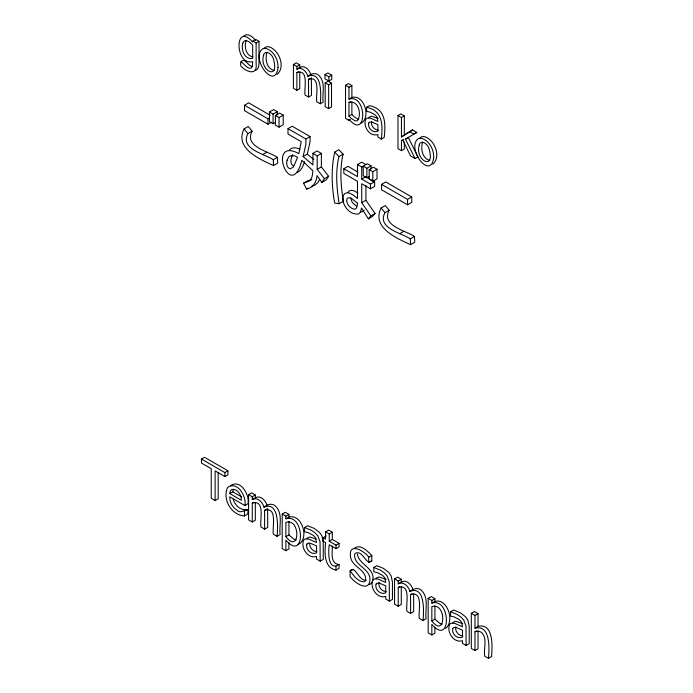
<?xml version="1.0" encoding="UTF-8"?>
<svg xmlns="http://www.w3.org/2000/svg" width="693" height="693" viewBox="0 0 693 693"><rect width="100%" height="100%" fill="white"/><g stroke="black" fill="none" stroke-linecap="round" stroke-linejoin="round"><path stroke-width="1.04" d="M372.773 580.405C375.381 567.948 358.775 564.795 357.389 554.071M371.63 121.362C370.495 125.537 374.116 129.86 378.283 130.119M379.114 582.389C377.902 586.815 381.748 591.406 386.166 591.675M455.864 626.706C454.651 631.132 458.497 635.715 462.915 635.992M334.676 152.131C331.02 168.901 331.661 186.27 334.676 203.075L339.154 203.69L343.321 201.282C340.939 185.715 339.397 169.655 343.113 154.158L338.842 149.723L334.676 152.131L338.938 156.566C335.23 172.063 336.763 188.124 339.154 203.69M229.755 493.572L230.301 491.077L231.549 489.596C237.318 488.106 241.623 495.14 241.303 500.242L229.755 493.572L232.813 491.805L233.359 489.31M303.136 156.566L305.908 144.135L305.908 138.972L288.002 128.638L288.002 134.052L301.212 141.675L298.874 153.612C266.077 136.036 290.757 204.002 301.853 160.256L312.933 170.842L312.231 175.875A21.31 12.301 60 0 1 309.243 181.046L303.56 183.143L306.54 189.05C313.019 188.028 316.632 181.748 316.987 175.641L321.89 182.406L326.056 179.998L328.621 176.308L321.37 166.952L321.37 153.422L317.108 150.961L312.933 153.37L312.933 164.934L303.136 156.566L307.302 154.158L310.074 141.727L310.074 136.564L292.177 126.221L288.002 128.638M252.858 41.112L252.659 42.022C234.182 20.937 234.762 66.207 252.659 61.616L252.417 66.181L251.594 67.723C246.76 71.292 239.154 55.137 240.826 65.913C245.651 71.725 257.605 76.325 256.124 64.059L256.124 43.001L252.858 41.112L255.752 39.449L259.009 41.329L259.009 62.396C258.896 65.246 258.87 69.586 255.431 70.435M348.77 120.253L348.986 119.274C367.195 140.878 367.333 93.633 348.986 99.099L348.986 87.275L345.53 85.274L345.53 118.382L348.77 120.253L350.208 119.421M266.961 52.226C264.917 58.602 266.467 68.763 274.151 70.487M422.609 142.082C420.556 148.467 422.115 158.619 429.79 160.343M304.651 161.634C303.11 165.653 301.516 170.738 297.193 172.496M246.171 40.324C244.04 46.258 245.651 55.648 252.971 56.887M244.101 128.881C234.165 148.371 259.849 159.26 273.51 165.549L277.685 163.141L277.469 157.354C268.512 151.325 243.936 146.682 252.105 131.15L248.267 126.472L244.101 128.881L247.938 133.558C239.769 149.09 264.336 153.733 273.293 159.762L277.469 157.354M381.133 207.995C371.205 227.486 396.89 238.375 410.542 244.664L414.717 242.255L414.501 236.469C405.544 230.44 380.977 225.805 389.145 210.265L385.308 205.587L381.133 207.995L384.97 212.673C376.801 228.214 401.377 232.848 410.334 238.877L414.501 236.469M292.81 154.652C290.765 157.926 289.466 163.695 293.451 166.095M319.69 179.244L318.018 182.424L314.882 185.152L311.547 186.348M372.254 582.033L370.313 584.164L368.815 584.597M321.89 182.406L324.445 178.716L328.621 176.308M347.903 192.567C349.991 188.366 355.284 191.008 357.917 193.165M364.102 210.057L362.933 211.495L360.421 212.049M358.012 172.115L348.007 166.337L343.841 168.745L343.841 173.423L357.475 181.297L357.475 198.519C354.054 195.461 346.517 189.085 343.252 195.66C340.947 204.357 349.696 215.636 358.757 213.903L360.516 211.746L361.529 207.995L368.347 218.823L370.902 215.869L375.078 213.461L365.913 200.294L365.913 185.559M375.078 213.461L372.522 216.415L368.347 218.823M263.99 48.657L265.098 47.488A11.599 6.696 60 0 1 269.802 47.107C279.461 50.78 285.62 67.36 277.096 74.359M419.637 138.522L420.746 137.344A11.599 6.696 60 0 1 425.45 136.971C435.109 140.636 441.268 157.224 432.735 164.215M243.304 36.564C246.985 31.982 253.066 36.92 255.544 40.35M230.656 485.689C240.254 478.672 249.956 494.828 247.947 503.785L244.88 505.552L229.755 496.82C229.652 502.087 232.311 507.415 236.963 510.031C241.199 515.938 250.182 503.759 247.531 514.18L244.473 515.947C231.341 515.22 222.141 499.237 227.59 487.456C237.197 480.44 246.899 496.595 244.88 505.552M289.501 149.792C292.203 146.916 296.795 147.462 299.956 149.272M368.737 117.351L371.595 116.242L378.222 118.546M306.834 538.184L309.858 537.006L315.999 539.024M376.039 578.135L379.071 576.966L386.105 579.409M452.789 622.453L455.821 621.274L462.855 623.717M404.331 142.048L404.331 148.995L401.446 150.667L397.981 148.666L397.981 115.558L401.446 117.559L401.446 136.945L412.482 129.938L416.788 132.424L405.448 139.146L415.046 158.515L417.931 156.852L408.333 137.474L405.448 139.146M401.446 136.945L412.482 129.938M354.92 547.73C361.252 544.161 367.593 551.403 371.812 555.422L371.812 560.767C366.207 566.424 363.565 550.658 355.994 552.971L354.747 553.932C352.737 565.618 371.119 568.217 369.889 580.318C368.78 592.853 353.525 582.085 350.086 576.455L350.086 570.85C355.474 565.02 358.783 581.496 366.363 580.197M445.547 628.43C455.994 620.711 445.573 593.433 431.843 603.092L431.843 600.45L428.17 598.328L428.17 632.839L431.843 634.961L434.909 633.194L434.909 627.91M256.124 43.001L259.009 41.329M240.826 61.738C245.357 57.095 247.782 66.606 252.737 66.407M293.416 64.527L296.301 62.864L299.766 64.865L299.766 67.498L296.881 69.17L296.881 66.528L293.416 64.527L293.416 88.297L296.881 90.298L299.766 88.626L299.766 71.925M296.881 66.528L299.766 64.865M296.881 90.298L296.881 72.548L298.328 71.717M271.309 122.28L267.966 124.203L244.525 110.672L244.525 105.258L248.7 102.85L270.261 115.298M296.881 69.17C301.776 66.285 306.8 71.864 307.9 76.334C311.235 73.389 316.398 72.072 319.499 76.074C325.805 83.151 322.08 93.746 323.129 102.114L320.244 103.785L316.779 101.784C315.358 96.734 321.257 75.277 308.489 79.314L308.567 97.037L311.452 95.374L311.374 77.651M308.489 79.314L309.936 78.482M324.948 74.601L327.832 72.938L331.774 75.216L331.774 79.366L328.889 81.029L324.948 78.751L324.948 74.601L328.889 76.88L331.774 75.216M275.589 122.271L273.085 123.709L269.464 121.621L269.464 112.023L273.631 109.615L277.252 111.703L277.252 114.908M325.182 82.865L328.066 81.202L331.531 83.203L331.531 106.965L328.647 108.636L325.182 106.635L325.182 82.865L328.647 84.867L331.531 83.203M269.464 112.023L273.085 114.111L277.252 111.703M244.525 105.258L267.966 118.789L269.638 117.827M275.424 115.471L279.6 113.063L283.22 115.151L283.22 124.749L279.054 127.157L275.424 125.069L275.424 115.471L279.054 117.559L283.22 115.151M247.938 133.558L252.105 131.15M345.53 85.274L348.414 83.61L351.879 85.603L351.879 97.436L348.986 99.099M348.986 87.275L351.879 85.603M348.986 102.46C358.446 99.913 361.729 114.016 357.709 120.305A6.852 3.959 60 0 1 354.799 120.66L351.308 118.477L348.986 116.078L348.986 102.46L350.433 101.628M262.638 154.6L266.814 152.191M305.908 138.972L310.074 136.564M348.986 116.078L351.879 114.414L351.879 101.845M366.623 107.302L369.508 105.639C385.914 109.104 385.715 123.371 384.217 137.379L381.332 139.05L377.884 137.058L377.884 134.529C369.716 137.301 362.482 126.1 365.852 119.014L367.013 118.131L370.59 118.226L377.884 121.422L377.07 117.16L374.861 114.666L370.071 112.153L366.623 111.365L366.623 107.302C383.03 110.767 382.822 125.043 381.332 139.05M312.933 153.37L317.195 155.83L321.37 153.422M397.981 115.558L400.866 113.895L404.331 115.896L404.331 135.274M401.446 117.559L404.331 115.896M338.938 156.566L343.113 154.158M324.445 178.716L317.195 169.361L321.37 166.952M303.56 183.143L307.735 180.734L311.824 179.678M306.54 189.05L308.212 188.089M343.841 168.745L357.475 176.62L357.475 164.562L361.651 162.153L365.913 164.613M401.446 150.667L401.446 140.731L403.612 139.484M416.788 132.424L413.903 134.087L409.589 131.601M357.475 164.562L361.737 167.022L367.403 163.756L371.024 165.844L371.024 169.04M369.36 176.403L366.857 177.85L363.236 175.762L363.236 166.164L366.857 168.252L371.024 165.844M369.196 169.603L373.371 167.195L376.992 169.291L376.992 178.889L372.825 181.297L369.196 179.201L369.196 169.603L372.825 171.699L376.992 169.291M361.737 167.022L361.737 179.08L365.913 176.672M361.737 179.08L370.478 184.13L374.653 181.722L374.653 186.391L370.478 188.799L361.737 183.758L361.737 202.702L370.902 215.869M381.557 184.373L385.732 181.964L411.729 196.977L411.729 202.391L407.562 204.799L381.557 189.787L381.557 184.373L407.562 199.385L411.729 196.977M361.737 202.702L365.913 200.294M384.97 212.673L389.145 210.265M399.679 233.714L403.846 231.306M215.116 500.537L211.244 498.302L211.244 468.667L201.472 463.028L201.472 459.052L204.53 457.285L227.945 470.807L227.945 474.774L224.887 476.541L215.116 470.902L215.116 500.537L218.174 498.769L218.174 472.305M201.472 459.052L224.887 472.574L227.945 470.807M248.596 494.655L251.654 492.888L255.327 495.01L255.327 497.808L252.269 499.575L252.269 496.777L248.596 494.655L248.596 519.863L252.269 521.985L255.327 520.218L255.327 502.442M252.269 496.777L255.327 495.01M252.269 521.985L252.269 503.161L253.803 502.278M244.257 511.2L247.531 509.554M252.269 499.575C257.467 496.517 262.794 502.434 263.955 507.181C267.489 504.054 272.973 502.659 276.264 506.904C282.952 514.405 278.993 525.649 280.111 534.528L277.053 536.295L273.38 534.173C271.864 528.811 278.127 506.055 264.579 510.334L264.665 529.14L267.723 527.373L267.645 508.575M264.579 510.334L266.874 509.017M282.216 514.059L285.273 512.292L288.946 514.414L288.946 517.056L285.888 518.823L285.888 516.181L282.216 514.059L282.216 548.57L285.888 550.692L288.946 548.925L288.946 542.584M285.888 516.181L288.946 514.414M285.888 536.677L285.888 522.392C300.779 517.368 300.06 554.911 285.888 536.677L288.946 534.909L288.946 521.638M304.591 527.52L307.649 525.753L314.319 528.456L319.577 532.467L321.924 535.906L323.25 542.186L323.25 559.424L320.183 561.191L316.536 559.086L316.536 556.401C307.874 559.338 300.199 547.461 303.768 539.951L305.007 539.007L308.801 539.111L316.536 542.498L315.67 537.976L313.331 535.334L308.246 532.666L304.591 531.834L304.591 527.52L311.252 530.223L315.046 532.813L317.818 535.888L320.045 541.683L320.183 561.191M323.103 537.664L325.58 539.102L325.58 531.86L328.638 530.093L332.319 532.207L332.319 539.457L339.076 543.355L339.076 546.881L336.018 548.648L329.253 544.741C328.413 549.956 327.183 571.959 339.076 564.526L339.076 568.347L336.018 570.114C323.536 567.68 324.688 551.992 325.58 542.619L323.103 541.19L323.103 537.664L326.16 535.897M325.58 531.86L329.253 533.974L332.319 532.207M329.253 533.974L329.253 541.224L332.319 539.457M329.253 541.224L336.018 545.122L339.076 543.355M368.754 562.534L368.754 557.189L371.812 555.422M350.086 570.85L353.421 569.248M368.459 562.37L371.812 560.767M373.796 567.48L376.862 565.713L383.524 568.407L388.782 572.418L391.129 575.866L392.455 582.146L392.455 599.384L389.397 601.152L385.741 599.038L385.741 596.352C377.079 599.298 369.404 587.413 372.981 579.902L374.211 578.967L378.006 579.062L385.741 582.458L384.884 577.936L382.536 575.285L377.451 572.626L373.796 571.794L373.796 567.48L380.466 570.174L384.251 572.773L387.032 575.84L389.249 581.635L389.397 601.152M394.551 578.924L397.617 577.156L401.29 579.279L401.29 582.077L398.232 583.844L398.232 581.046L394.551 578.924L394.551 604.131L398.232 606.254L401.29 604.487L401.29 586.711M398.232 581.046L401.29 579.279M398.232 606.254L398.232 587.43L399.757 586.547M398.232 583.844C403.421 580.786 408.749 586.702 409.918 591.45C413.452 588.322 418.927 586.928 422.219 591.172C428.906 598.674 424.956 609.918 426.074 618.797L423.007 620.564L419.334 618.442C417.818 613.08 424.081 590.323 410.542 594.603L410.62 613.409L413.678 611.642L413.652 593.78M410.542 594.603L412.075 593.719M428.17 598.328L431.228 596.56L434.909 598.683L434.909 601.325M431.843 600.45L434.909 598.683M431.843 620.945L431.843 606.661C446.742 601.637 446.023 639.18 431.843 620.945L434.909 619.178L434.909 605.907M450.545 611.789L453.612 610.022L460.273 612.725L465.531 616.735L467.879 620.174L469.204 626.455L469.204 643.693L466.146 645.46L462.491 643.355L462.491 640.67C453.837 643.606 446.153 631.73 449.731 624.22L450.961 623.276L454.764 623.379L462.491 626.767L461.633 622.245L459.286 619.603L454.201 616.935L450.545 616.103L450.545 611.789L457.215 614.492L461.01 617.082L463.782 620.157L465.999 625.944L466.146 645.46M471.309 613.322L474.367 611.555L478.04 613.677L478.04 626.385L474.982 628.153L474.982 615.445L471.309 613.322L471.309 648.44L474.982 650.562L478.04 648.795L478.04 631.02M474.982 615.445L478.04 613.677M474.982 650.562L474.982 631.739L476.507 630.855M474.982 631.739L477.824 631.184A8.862 5.12 60 0 1 481.886 632.804C487.742 638.842 483.246 648.943 484.788 656.228L488.47 658.35L491.528 656.583C492.255 648.206 494.178 622.496 478.04 626.385M307.9 76.334C322.825 70.192 320.92 97.228 320.244 103.785M263.955 507.181C279.79 500.667 277.763 529.339 277.053 536.295M409.918 591.45C425.745 584.927 423.726 613.608 423.007 620.564M401.446 140.731L402.815 139.986L410.499 155.89L415.046 158.515M299.766 67.498C304.66 64.614 309.693 70.201 310.785 74.671M255.327 497.808C260.525 494.75 265.852 500.667 267.022 505.414M401.29 582.077C406.479 579.019 411.815 584.935 412.976 589.682M474.982 628.153C491.12 624.263 489.197 649.973 488.47 658.35M351.879 97.436C364.501 94.083 371.5 118.841 360.464 123.441M288.946 517.056C302.304 513.47 309.78 539.7 298.025 544.429M285.888 518.823C305.067 512.985 305.5 562.759 285.888 540.124L285.888 550.692M431.843 603.092C451.03 597.253 451.455 647.028 431.843 624.393L431.843 634.961M296.881 72.548C309.598 68.65 303.638 90.003 305.102 95.036L308.567 97.037M252.269 503.161C265.757 499.029 259.433 521.673 260.984 527.018L264.665 529.14M398.232 587.43C411.711 583.298 405.396 605.942 406.947 611.287L410.62 613.409M247.314 509.433C240.835 510.958 234.684 505.266 233.29 499.211M316.952 551.723C313.071 551.446 309.624 547.955 309.667 544.005M296.309 539.951L293.771 539.093L288.946 534.909M442.273 624.22L439.734 623.362L434.909 619.178M366.788 177.174L369.404 178.69M371.153 179.704L374.653 181.722M232.813 491.805L241.701 496.933M339.076 564.526C329.833 563.574 332.51 552.156 332.319 545.971M356.323 206.081L352.269 202.512L350.779 198.207M307.302 154.158L313.912 159.65M351.879 114.414L354.201 116.805L357.683 118.997A6.852 3.959 60 0 0 358.792 119.231M368.754 557.189C364.942 551.377 348.925 541.744 350.433 555.907C350.805 566.917 367.55 569.481 365.454 580.743L364.223 581.825C357.952 581.912 353.586 575.675 350.363 571.015M410.334 238.877L410.542 244.664M273.293 159.762L273.51 165.549M407.562 199.385L407.562 204.799M372.825 171.699L372.825 181.297M370.478 184.13L370.478 188.799M366.857 168.252L366.857 177.85M336.018 545.122L336.018 548.648M336.018 566.294L336.018 570.114M328.889 76.88L328.889 81.029M328.647 84.867L328.647 108.636M317.195 155.83L317.195 169.361M279.054 117.559L279.054 127.157M273.085 114.111L273.085 123.709M267.966 118.789L267.966 124.203M244.473 511.321L244.473 515.947M224.887 472.574L224.887 476.541M278.066 67.559C275.112 91.303 250.667 58.758 262.214 49.151A11.599 6.696 60 0 1 266.918 48.779C274.289 51.715 278.179 59.944 278.066 67.559M433.714 157.424C430.76 181.168 406.315 148.614 417.853 139.007A11.599 6.696 60 0 1 422.565 138.635C429.937 141.58 433.818 149.801 433.714 157.424M287.093 160.222C286.244 163.323 286.521 168.009 290.341 168.867L293.486 166.935L297.592 157.302L294.438 155.786L290.28 155.847L288.643 157.06L287.093 160.222M263.617 55.197C258.818 70.773 280.83 81.817 273.042 57.796A6.583 3.803 60 0 0 270.157 54.028C268.226 51.88 263.981 51.611 263.617 55.197M419.265 145.054C414.457 160.637 436.469 171.673 428.681 147.652A6.583 3.803 60 0 0 425.805 143.884C423.873 141.736 419.629 141.467 419.265 145.054M242.81 43.2C240.835 49.593 244.516 60.152 252.659 58.316L252.659 45.27C250.788 42.472 244.378 37.604 242.81 43.2M357.475 203.196L357.068 206.618L356.037 208.645L354.4 209.269C349.956 208.229 345.538 203.586 346.985 198.796L348.103 197.782L351.082 198.033L357.475 203.196M368.745 123.025C367.325 127.997 373.025 133.454 377.884 131.211L377.884 124.61L371.708 122.029L369.421 122.211L368.745 123.025M306.843 544.204C305.336 549.48 311.382 555.258 316.536 552.875L316.536 545.885L309.988 543.139L307.562 543.329L306.843 544.204M376.048 584.156C374.541 589.431 380.587 595.218 385.741 592.836L385.741 585.836L379.192 583.099L376.767 583.289L376.048 584.156M452.806 628.473C451.29 633.749 457.337 639.526 462.491 637.144L462.491 630.154L455.942 627.408L453.517 627.598L452.806 628.473"/></g></svg>
